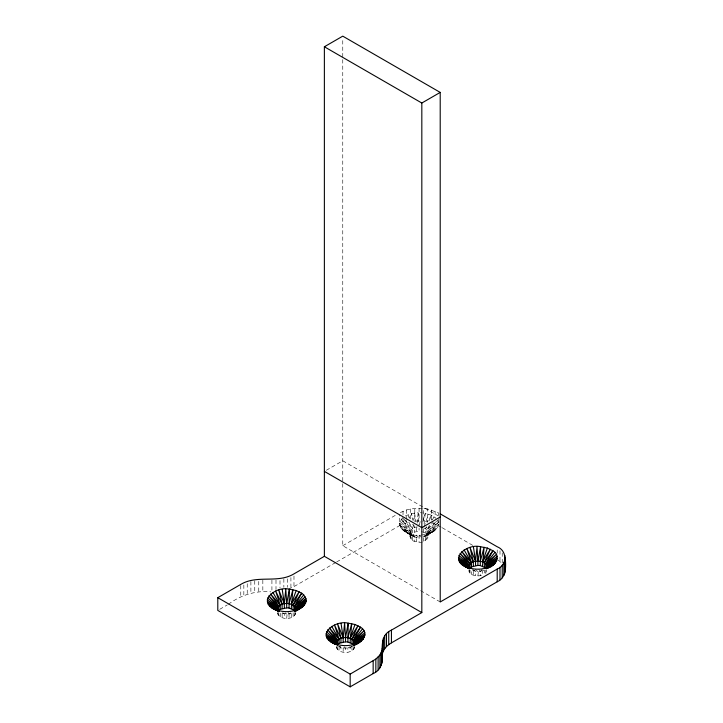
<?xml version="1.0" encoding="UTF-8"?>
<svg xmlns="http://www.w3.org/2000/svg" width="723" height="723" viewBox="0 0 723 723"><rect width="100%" height="100%" fill="white"/><g stroke="black" fill="none" stroke-linecap="round" stroke-linejoin="round"><path stroke-width="0.54" stroke-dasharray="3.62 2.71" d="M440.217 601.961L342.765 545.702L342.765 38.409M417.126 523.163L418.165 512.688L421.762 512.788M424.085 523.705L425.269 513.258L422.639 512.905M419.485 524.961L420.307 520.533M277.587 613.104C279.72 620.307 293.655 620.307 295.788 613.104M336.421 647.076C338.554 654.279 352.49 654.279 354.622 647.076M423.615 527.88C433.782 531.324 426.001 545.711 416.71 541.753C406.028 541.563 408.766 524.799 419.069 527.175M409.968 536.674C410.592 532.589 415.58 531.513 419.069 531.423L419.069 528.233M402.982 517.578C392.444 527.645 410.673 537.126 419.973 535.183L421.419 537.505C424.211 537.008 427.817 535.671 428.17 532.426L438.382 522.386L437.56 520.361L426.95 529.805L426.95 534.044L428.17 536.674M469.11 569.281C468.025 575.87 477.894 576.837 482.458 575.192L482.458 570.953L484.952 568.893M485.784 570.086L485.784 573.276L487.004 570.646M425.504 540.388L425.504 536.141C430.474 533.023 439.665 529.959 438.382 522.386L427.862 531.071L427.862 538.039M422.901 521.934L425.269 513.258L431.523 515.273L436.105 518.454M423.994 526.823L428.558 514.098M286.688 618.364L287.284 612.444M419.973 535.183L419.069 537.686L419.069 541.934M477.903 575.897L478.509 569.986M426.95 534.044L425.504 532.959L425.504 528.712L426.362 526.796M428.947 521.03L431.523 515.273L427.004 522.476M429.489 525.142L426.95 529.805L433.285 521.952M432.544 519.539L434.071 516.746L431.622 520.162M425.504 528.712L426.724 527.004M482.368 568.865L480.262 571.477L480.262 575.716M427.862 531.071L437.56 520.361M426.95 539.304L426.95 535.056L436.909 528.486L427.862 533.791L438.545 524.455L428.17 532.426M423.615 541.229L423.615 536.981L426.941 534.234L432.86 531.902M337.641 645.458C341.997 648.992 349.046 648.992 353.402 645.458M427.862 533.791L438.048 526.516M430.086 533.222L425.504 536.141L435.156 530.302L423.615 536.981M280.244 616.818L280.244 612.58L286.688 614.116L289.037 613.935L290.881 612.851M423.262 536.412L426.941 534.234L420.858 535.11M349.715 646.814L347.88 647.907L347.88 652.155M482.096 570.384L480.262 571.477L477.903 571.649L471.468 570.113L471.468 574.36M351.92 646.308L350.068 647.383L350.068 651.631M326.308 470.275L342.765 460.777L438.265 515.906M219.711 609.317L227.365 604.889M228.323 604.338C240.596 595.174 255.608 590.348 270.908 591.875M342.765 545.702L396.864 514.46M288.369 589.137L293.981 586.597L335.716 562.503M336.683 561.943L399.765 525.531L408.649 522.16M422.268 508.323L414.794 508.368L406.669 509.896L399.765 512.788L399.765 515.978M405.278 515.978L411.188 513.637L418.165 512.688L418.997 526.064M288.07 612.39L289.037 613.935L293.122 612.58L293.122 616.818M412.634 540.388L412.634 536.141L404.067 531.134L414.514 536.981L419.069 537.686L416.376 535.092L416.71 541.753M427.501 508.947L423.335 508.368L423.335 521.102L427.501 521.681L427.501 508.947L438.373 512.788L438.373 518.102M421.419 531.604L425.504 532.959M433.285 523.28L441.265 527.203M339.214 646.407L340.967 647.383L340.967 651.631M442.232 527.754L474.062 546.136M412.634 536.141L406.606 532.598L414.514 536.981L414.514 541.229M402.033 529.417L411.188 535.056L411.188 539.304M409.579 533.773L414.514 536.981L412.869 534.613L416.71 537.505M339.322 646.308L340.967 647.383M498.138 560.126L501.482 562.783M399.756 525.494L409.968 532.426L411.188 535.056L400.578 527.519L410.275 533.791L399.756 525.494L399.765 517.035M472.471 569.164L475.553 571.477L475.553 575.716M282.792 612.779L284.329 613.935L284.329 618.183M409.968 532.426L399.584 523.416L410.275 531.071L410.275 538.039M400.081 521.355L410.275 531.071L401.229 519.385L411.188 529.805L411.188 534.044M475.21 569.055L477.903 571.649M344.175 646.787L345.522 648.088L345.522 652.327M285.332 612.815L286.688 614.116M405.043 519.964L412.634 528.712L412.634 532.959M403.561 518.445L411.188 529.805M478.807 569.155L480.262 571.477L484.338 570.113L484.338 574.36M408.956 522.34L412.634 528.712L410.998 523.687M409.896 518.427L408.043 514.649L409.028 517.659M412.67 524.103L414.514 527.88L414.514 532.128M414.342 521.473L411.188 513.637L412.725 520.208M413.746 524.591L414.514 527.88M414.604 512.978L415.897 521.825M502.232 552.869L502.232 563.488M499.991 550.763L499.991 561.382M497.207 549.941L497.207 553.131M486.696 569.878L486.696 572.001M473.357 570.953L473.357 575.192M470.022 570.086L470.022 573.276M469.11 569.878L469.11 572.001M438.373 519.159L438.373 525.531M435.119 511.188L435.119 517.551M431.459 509.896L431.459 522.63M423.615 528.938L423.615 532.128M419.069 508.17L419.069 520.912L414.794 521.102L414.794 508.368M416.71 527.356L416.71 531.604M410.628 508.947L410.628 521.681M406.669 509.896L406.669 519.448M406.669 520.506L406.669 522.63M403.018 511.188L403.018 517.551M403.018 518.617L403.018 523.922M354.315 646.317L354.315 648.432M353.402 646.516L353.402 649.706M351.956 646.543L351.956 650.79M343.163 647.907L343.163 652.155M339.087 646.543L339.087 650.79M337.641 646.516L337.641 649.706M336.728 646.317L336.728 648.432M295.472 612.345L295.472 614.469M294.568 612.553L294.568 615.734M293.981 575.987L293.981 586.597M291.233 613.411L291.233 617.659M290.917 577.541L290.917 588.151M289.037 613.935L289.037 618.183M287.519 578.843L287.519 587.338M283.859 578.825L283.859 587.32M282.133 613.411L282.133 617.659M280 580.65L280 588.079M278.798 612.553L278.798 615.734M277.894 612.345L277.894 614.469M275.996 580.045L275.996 589.597M271.92 580.198L271.92 590.818M262.838 580.198L262.838 591.875M258.762 581.419L258.762 592.029M254.758 580.813L254.758 592.489M250.89 581.572L250.89 593.249M247.23 583.678L247.23 594.288M243.841 584.979L243.841 595.598M240.768 585.476L240.768 597.153"/><path stroke-width="1.08" d="M421.825 612.58L324.374 556.312L293.981 573.863C277.659 583.741 257.099 574.532 240.768 584.41L217.795 597.677L217.795 610.42L350.176 686.85L373.158 673.583C392.02 665.341 372.562 638.364 391.432 630.122L421.825 612.58L421.825 103.028L440.208 92.408L440.217 601.961L497.207 569.055C507.365 565.079 507.365 550.736 497.207 546.76L440.307 513.908M324.374 556.312L324.374 46.769L342.765 36.15L440.208 92.408M350.176 686.85L350.176 674.107L217.795 597.677M289.037 608.034L286.688 607.853L286.688 603.606L289.381 589.218L296.177 590.528L301.69 593.176L294.568 606.236L294.568 610.483L289.037 608.034L289.381 589.218C275.526 585.549 255.608 602.259 276.439 610.348M347.88 641.997L345.522 641.825L345.522 637.578L348.215 623.19L355.011 624.5L360.524 627.148L353.402 640.198L353.402 644.446L347.88 641.997L348.215 623.19C335.309 619.665 314.586 635.246 334.324 643.759M480.262 565.567L477.903 565.395L477.903 561.147L480.596 546.751L487.392 548.07L492.905 550.709L485.784 563.768L485.784 568.016L480.262 565.567L480.596 546.751C466.742 543.09 446.832 559.792 467.664 567.889M382.024 663.199L382.295 648.106M382.295 655.598L382.557 640.506M382.557 653.249C383.723 648.621 387.456 645.205 391.432 642.864L497.207 581.789C506.543 577.605 506.046 566.461 505.205 557.903M277.587 610.98C276.394 600.958 296.972 600.958 295.788 610.98M295.472 610.682L295.472 607.501L306.001 598.816C307.347 605.738 299.322 608.829 294.568 611.486L295.788 608.856L306.001 598.816L303.723 594.893L301.69 593.176L293.122 605.142L293.122 609.39M351.956 643.362L351.956 639.114L360.524 627.148C370.348 633.276 361.69 643.506 353.402 645.458C359.232 634.939 331.803 634.939 337.641 645.458M488.016 567.989C495.671 566.064 501.491 555.553 492.905 550.709L484.338 562.684L484.338 566.931M289.037 603.786L292.878 589.688L291.233 608.558M347.88 637.758L351.721 623.66L350.068 642.53M468.251 567.772L459.412 561.482L469.11 567.763C467.835 562.024 476.077 560.569 480.262 561.319L484.103 547.23L482.458 566.091M350.176 674.107L375.843 659.069L379.918 655.002L382.024 650.456M296.177 590.528L291.233 604.311L299.141 591.703L293.122 605.142M355.011 624.5L350.068 638.282L357.975 625.675L351.956 639.114M487.392 548.07L482.458 561.852L480.262 561.319M484.338 562.684L490.366 549.245L482.458 561.852C484.898 562.584 487.889 564.889 486.696 567.763L495.743 562.458L487.6 567.835M303.723 594.893L294.568 606.236L305.178 596.791L295.472 607.501M362.557 628.856L353.402 640.198L364.012 630.763L354.315 641.473L354.315 644.654M494.939 552.426L485.784 563.768L496.394 554.324L486.696 565.043L486.696 568.224M354.622 644.952L354.622 642.828L364.835 632.779L354.315 641.473M294.568 611.486L304.528 604.916L295.472 610.221L306.163 600.885L295.788 608.856M353.402 645.458L363.362 638.888L354.315 644.193L365.007 634.857L354.622 642.828M486.696 565.043L497.216 556.349L487.004 566.398L497.388 558.427L486.696 567.763L496.891 560.488M280.244 609.39L278.798 610.483L278.798 606.236L270.592 594.008L280.244 605.142L280.244 609.39L286.688 607.853M339.087 643.362L337.641 644.446L337.641 640.198L329.435 627.971L339.087 639.114L339.087 643.362L345.522 641.825M471.468 566.931L470.022 568.016L470.022 563.768L461.816 551.541L471.468 562.684L471.468 566.931L477.903 565.395M295.472 610.221L305.666 602.946M354.315 644.193L364.5 636.918M296.801 610.456L302.774 606.733L296.014 610.827M356.556 643.895L361.608 640.705L354.848 644.789M295.87 610.827L300.47 608.332M488.206 567.772L493.99 564.265L486.154 568.802M440.208 517.035L421.825 527.645L324.374 471.387M491.694 565.865C482.856 570.447 471.432 570.375 462.901 565.097L468.242 568.043M359.313 642.295C350.465 646.877 339.051 646.805 330.519 641.527L335.861 644.473M297.704 609.661C289.317 612.679 279.349 612.39 271.676 607.564L278.798 611.486L267.365 601.925L277.587 608.856L277.894 610.221L268.197 603.949L278.798 611.486L269.643 605.847M468.079 568.025L465.449 566.57L468.025 568.088M278.617 611.468L274.225 609.028L276.81 610.546M335.698 644.464L333.059 643L335.644 644.518M324.374 46.769L421.825 103.028M460.867 563.389L468.188 567.898M328.486 639.819L335.806 644.329M277.198 610.203L278.843 611.269M336.755 644.826L327.031 637.912L336.728 644.193L326.209 635.897L336.421 642.828L326.037 633.818L336.728 641.473L336.728 644.654M469.11 567.763L458.59 559.457L468.802 566.398L458.427 557.388L469.11 565.043L469.11 568.224M277.587 608.856L267.203 599.846L277.894 607.501L277.894 610.682M458.924 555.327L469.11 565.043L460.063 553.357L470.022 563.768M326.534 631.757L336.728 641.473L327.682 629.787L337.641 640.198M267.7 597.794L277.894 607.501L268.848 595.824L278.798 606.236M464.112 549.941L471.468 562.684L466.886 548.621L473.357 561.852L473.357 566.091M331.73 626.38L339.087 639.114L334.496 625.052L340.967 638.282L340.967 642.53M272.896 592.408L280.244 605.142L275.662 591.08L282.133 604.311L282.133 608.558M473.357 561.852L470.031 547.609L475.553 561.319L475.553 565.567M340.967 638.282L337.641 624.039L343.163 637.758L343.163 641.997M282.133 604.311L278.807 590.067L284.329 603.786L284.329 608.034M473.438 546.95L475.553 561.319L477.008 546.66L477.903 561.147M341.057 623.38L343.163 637.758L344.618 623.09L345.522 637.578M282.223 589.408L284.329 603.786L285.784 589.118L286.688 603.606M504.979 569.001L505.205 570.646M504.871 555.445L504.871 557.56M504.871 560.37L504.871 573.113M503.868 562.774L503.868 575.517M502.232 565.061L502.232 577.804M499.991 567.175L499.991 579.909M497.207 569.055L497.207 581.789M391.432 630.122L391.432 642.864M388.739 631.893L388.739 644.636M386.471 633.854L386.471 646.588M384.672 635.969L384.672 648.703M383.362 638.201L383.362 650.935M381.229 652.77L381.229 665.503M379.918 655.002L379.918 667.736M378.111 657.117L378.111 669.85M375.843 659.069L375.843 671.812M373.158 660.849L373.158 673.583"/></g></svg>
